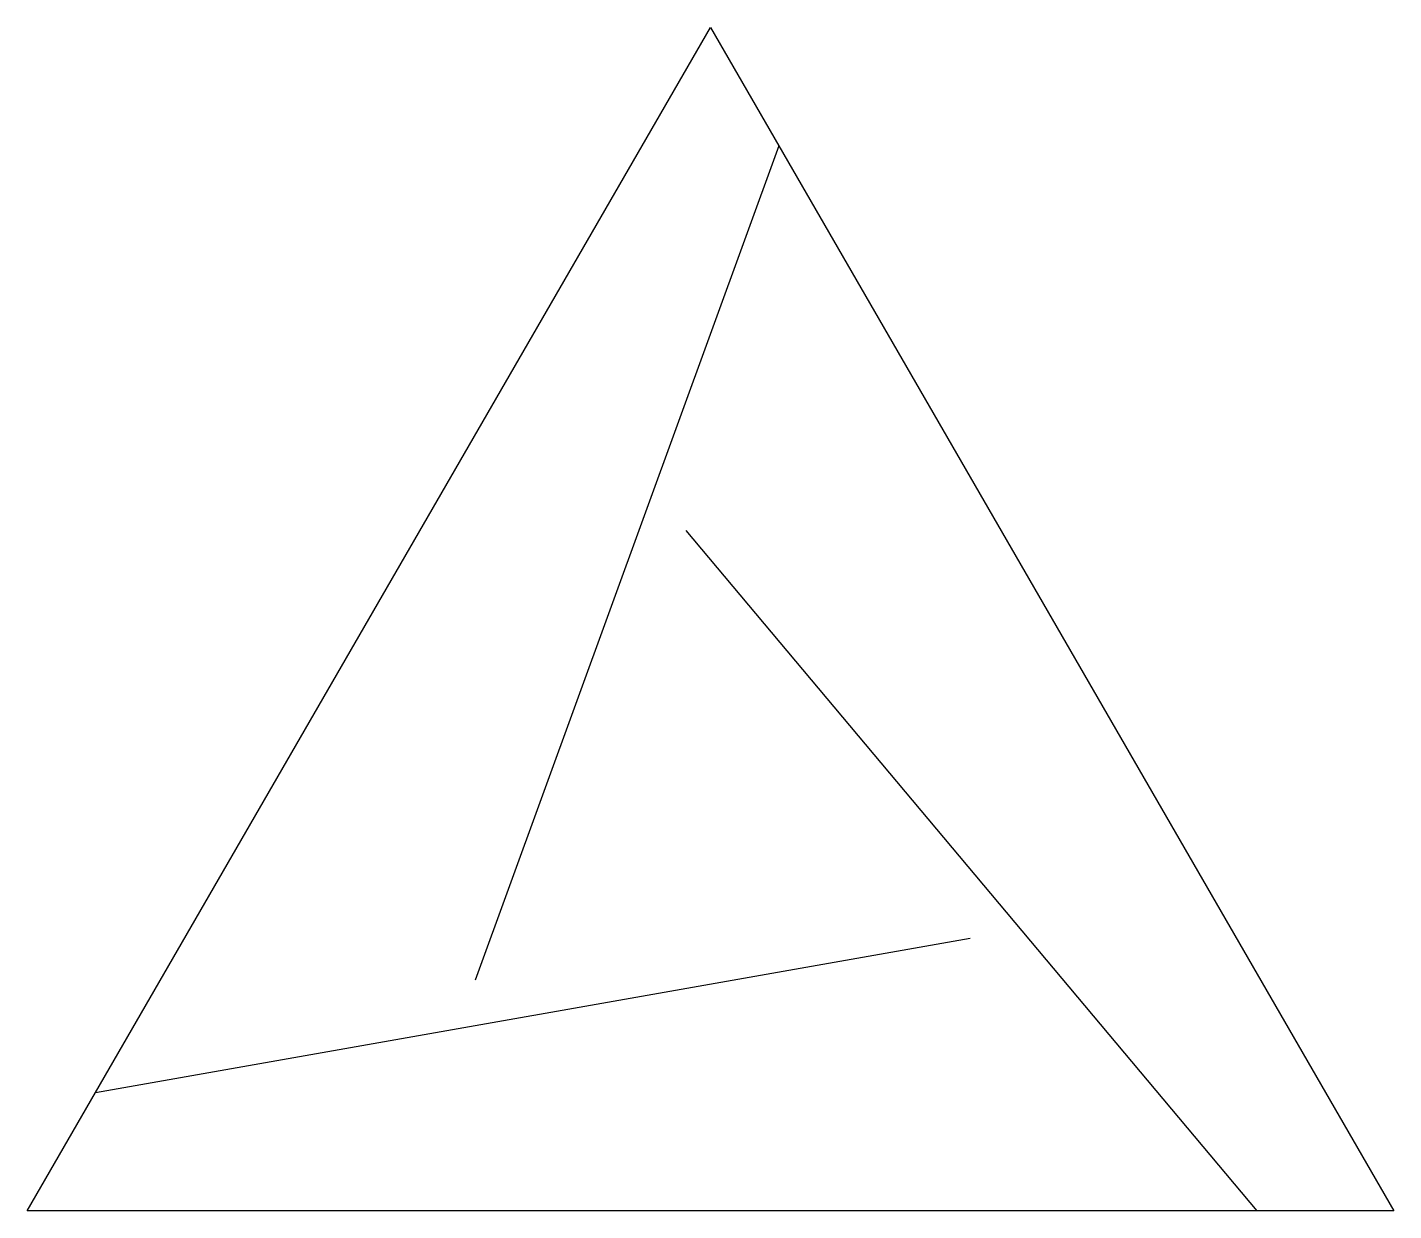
# Model space of a CAD drawing. Header units: metres. Extents: x 0 to 1, y 0 to 0.87.
import ezdxf

# ---------------------------------------------------------------- set-up
doc = ezdxf.new("R2010")
doc.units = ezdxf.units.M
doc.layers.add('BOUNDARY', color=2, linetype='Continuous')
doc.layers.add('CUTS', color=1, linetype='Continuous')

msp = doc.modelspace()

# ---------------------------------------------------------------- linework, layer by layer
at = {"layer": 'BOUNDARY'}
for p, q in [((0, 0), (0.5, 0.866)), ((0.5, 0.866), (1, 0)), ((1, 0), (0, 0))]:
    msp.add_line(p, q, dxfattribs=at)
at = {"layer": 'CUTS'}
for p, q in [((0.55, 0.7794), (0.3277, 0.1686)), ((0.9, 0), (0.4822, 0.4979)), ((0.05, 0.0866), (0.6901, 0.1995))]:
    msp.add_line(p, q, dxfattribs=at)

doc.saveas('drawing.dxf')
